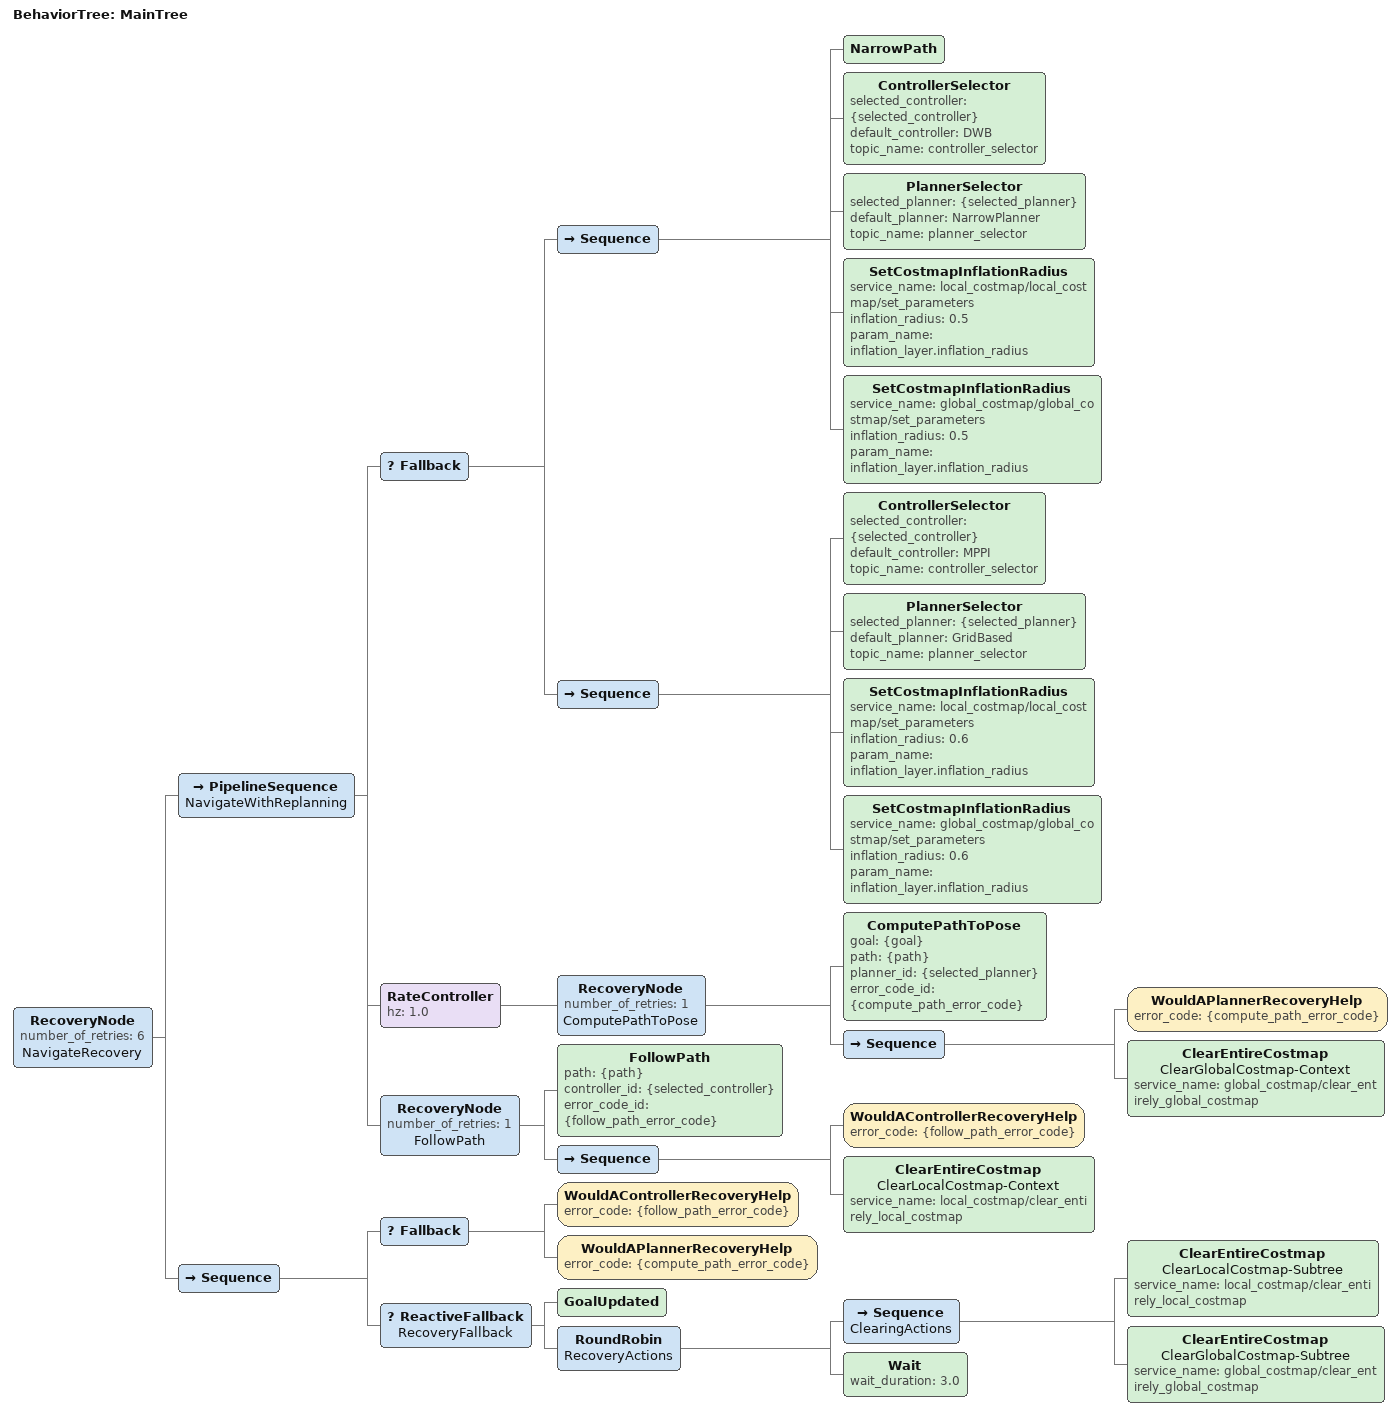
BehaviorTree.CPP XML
<!--
  This Behavior Tree replans the global path periodically proprortional to speed.
-->

<root BTCPP_format="4" main_tree_to_execute="MainTree">
  <BehaviorTree ID="MainTree">
    <RecoveryNode number_of_retries="6" name="NavigateRecovery">
      <PipelineSequence name="NavigateWithReplanning">
        <Fallback>

          <!-- NARROW PATH BRANCH: switch to RPP controller, reduce inflation to squeeze through tight gaps -->
          <Sequence>
            <NarrowPath/>
            <ControllerSelector
              selected_controller="{selected_controller}"
              default_controller="DWB"
              topic_name="controller_selector"/>
            <PlannerSelector
              selected_planner="{selected_planner}"
              default_planner="NarrowPlanner"
              topic_name="planner_selector"/>
            <SetCostmapInflationRadius
              service_name="local_costmap/local_costmap/set_parameters"
              inflation_radius="0.5"
              param_name="inflation_layer.inflation_radius"/>
            <SetCostmapInflationRadius
              service_name="global_costmap/global_costmap/set_parameters"
              inflation_radius="0.5"
              param_name="inflation_layer.inflation_radius"/>
          </Sequence>

          <!-- NORMAL BRANCH: FollowPath controller, restore full inflation (always succeeds as fallback) -->
          <Sequence>
            <ControllerSelector
              selected_controller="{selected_controller}"
              default_controller="MPPI"
              topic_name="controller_selector"/>
            <PlannerSelector
              selected_planner="{selected_planner}"
              default_planner="GridBased"
              topic_name="planner_selector"/>
            <SetCostmapInflationRadius
              service_name="local_costmap/local_costmap/set_parameters"
              inflation_radius="0.6"
              param_name="inflation_layer.inflation_radius"/>
            <SetCostmapInflationRadius
              service_name="global_costmap/global_costmap/set_parameters"
              inflation_radius="0.6"
              param_name="inflation_layer.inflation_radius"/>
          </Sequence>

        </Fallback>
        <RateController hz="1.0">
          <RecoveryNode number_of_retries="1" name="ComputePathToPose">
            <ComputePathToPose goal="{goal}" path="{path}" planner_id="{selected_planner}" error_code_id="{compute_path_error_code}"/>
            <Sequence>
              <WouldAPlannerRecoveryHelp error_code="{compute_path_error_code}"/>
              <ClearEntireCostmap name="ClearGlobalCostmap-Context" service_name="global_costmap/clear_entirely_global_costmap"/>
            </Sequence>
          </RecoveryNode>
        </RateController>
        <RecoveryNode number_of_retries="1" name="FollowPath">
          <FollowPath path="{path}" controller_id="{selected_controller}" error_code_id="{follow_path_error_code}"/>
          <Sequence>
            <WouldAControllerRecoveryHelp error_code="{follow_path_error_code}"/>
            <ClearEntireCostmap name="ClearLocalCostmap-Context" service_name="local_costmap/clear_entirely_local_costmap"/>
          </Sequence>
        </RecoveryNode>
      </PipelineSequence>
      <Sequence>
        <Fallback>
          <WouldAControllerRecoveryHelp error_code="{follow_path_error_code}"/>
          <WouldAPlannerRecoveryHelp error_code="{compute_path_error_code}"/>
        </Fallback>
        <ReactiveFallback name="RecoveryFallback">
          <GoalUpdated/>
          <RoundRobin name="RecoveryActions">
            <Sequence name="ClearingActions">
              <ClearEntireCostmap name="ClearLocalCostmap-Subtree" service_name="local_costmap/clear_entirely_local_costmap"/>
              <ClearEntireCostmap name="ClearGlobalCostmap-Subtree" service_name="global_costmap/clear_entirely_global_costmap"/>
            </Sequence>
            <Wait wait_duration="3.0"/>
          </RoundRobin>
        </ReactiveFallback>
      </Sequence>
    </RecoveryNode>
  </BehaviorTree>
</root>
